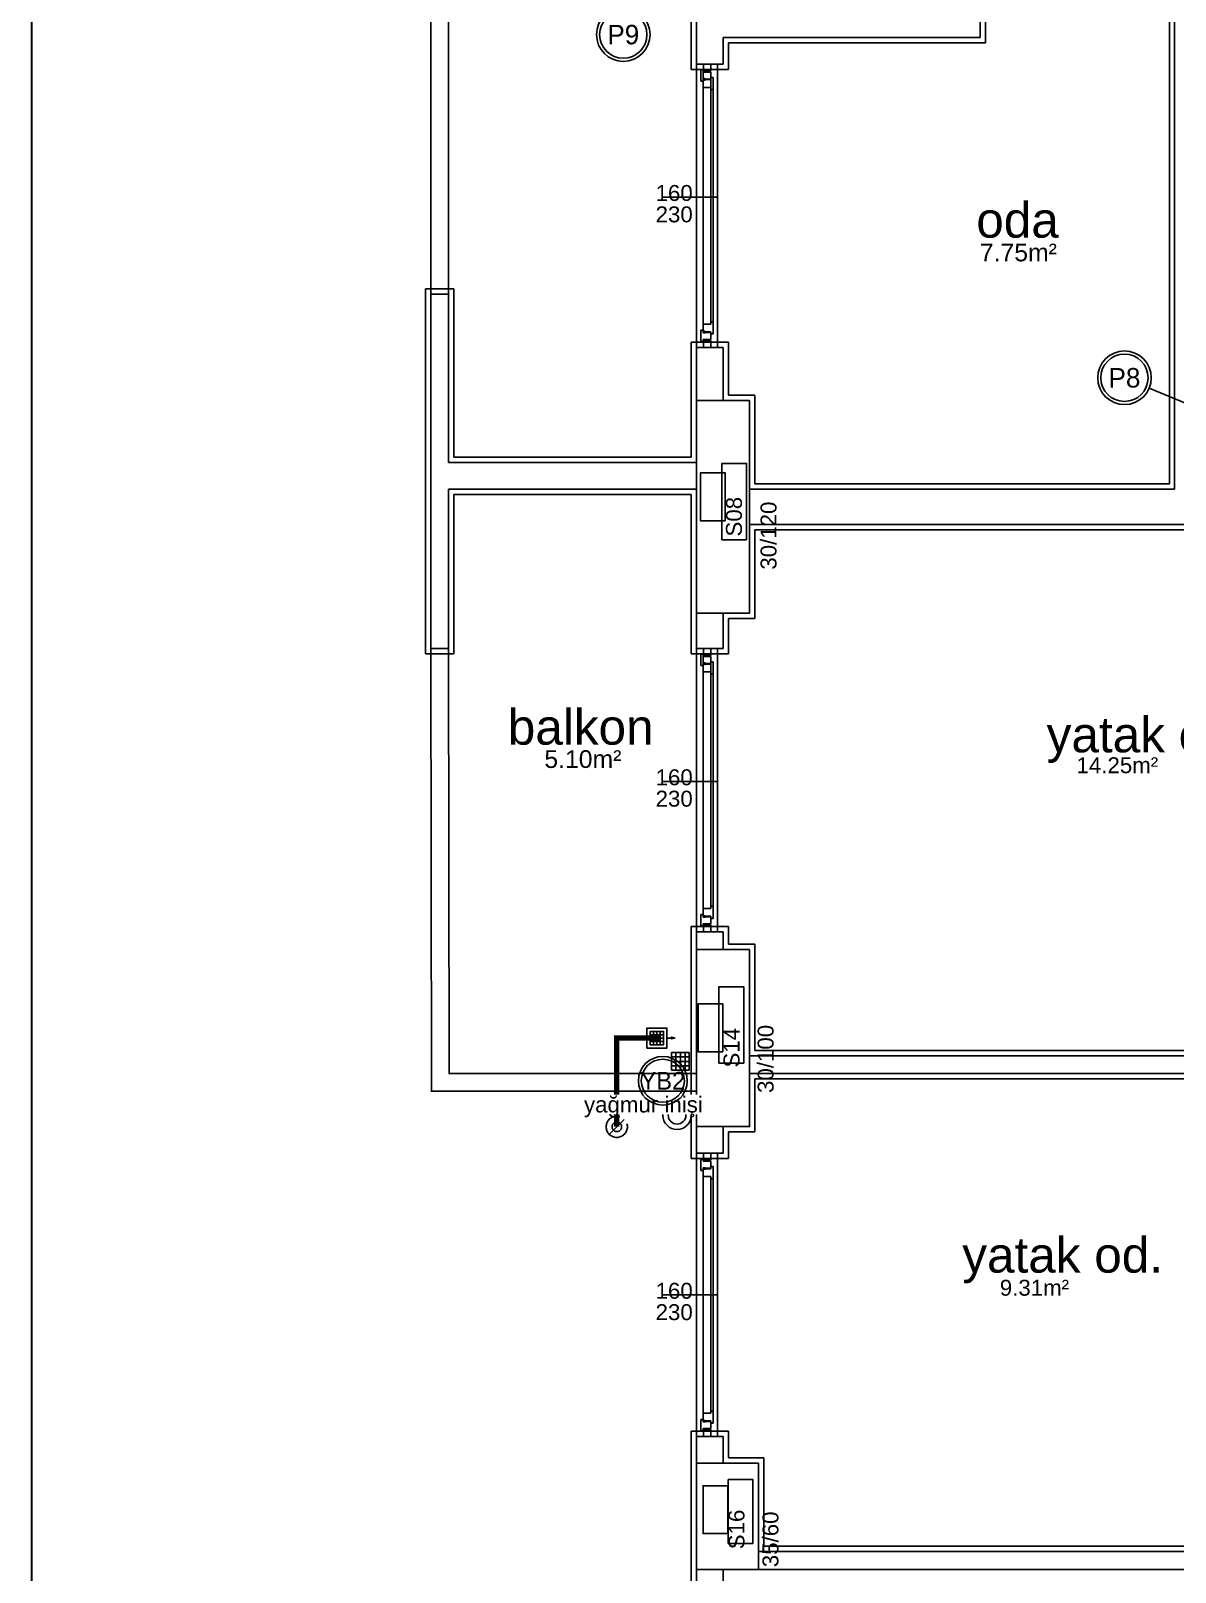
# Model space of a CAD drawing. Header units: centimetres. Extents: x -3962 to 31822, y -2 to 2802.
# Drawn here: x 10024 to 10671, y 1133 to 2003 of the extents above; entities that cross this region are included whole.
import ezdxf
from ezdxf.enums import TextEntityAlignment as Align

# ---------------------------------------------------------------- set-up
doc = ezdxf.new("R2010")
doc.units = ezdxf.units.CM
doc.linetypes.add('YAGMUR HATTI', pattern=[36, 30, -6])
for name, color, linetype in [('ROTAS-MIMARI', 8, 'CONTINUOUS'), ('ROTAS-MIMARI-KOLON', 8, 'CONTINUOUS'), ('ROTAS-MIMARI-YAZI', 8, 'CONTINUOUS'), ('ROTAS-PAFTA', 7, 'CONTINUOUS'), ('ROTAS-PISSU-KOLONNO', 211, 'CONTINUOUS'), ('ROTAS-TEFRIS', 15, 'CONTINUOUS'), ('ROTAS-YAGMUR-BORUSU', 3, 'YAGMUR HATTI')]:
    doc.layers.add(name, color=color, linetype=linetype)
doc.styles.add('ROTAS', font='arial.ttf')

# ---------------------------------------------------------------- blocks, each defined once
blk = doc.blocks.new('ROTAS-SUZGEC')
h = blk.add_hatch(color=256)
h.dxf.hatch_style = 1
h.paths.add_polyline_path([(5, 0), (3.71, 0.32), (3.71, -0.32)])
for p, q in [((-3.82, 1.18), (0.88, 1.18)), ((-2.65, -2.35), (-2.65, 2.35)), ((-1.47, -2.35), (-1.47, 2.35)), ((-0.29, -2.35), (-0.29, 2.35)), ((-3.82, 0), (0.88, 0)), ((-3.82, -1.18), (0.88, -1.18)), ((2.06, 0), (5, 0))]:
    blk.add_line(p, q)
for points in [[(-5, -3.53), (2.06, -3.53), (2.06, 3.53), (-5, 3.53)], [(-3.82, -2.35), (0.88, -2.35), (0.88, 2.35), (-3.82, 2.35)], [(5, 0), (3.71, 0.32), (3.71, -0.32)]]:
    blk.add_lwpolyline(points, close=True)
for tag, p in [('PSCP_001', (-1.25, 0.75)), ('PS_001', (-0.62, -0.5))]:
    blk.add_attdef(tag, p, '', height=1)
blk = doc.blocks.new('ROTAS-KOLON-NO-YAGMUR')
for radius in [27.5, 24.3]:
    blk.add_circle((0, 0), radius)
blk.add_attdef('K', text='', height=20).set_placement((0, 0), align=Align.MIDDLE_CENTER)
blk = doc.blocks.new('ROTAS-KOLON-NO-PIS-SU')
for radius in [27.5, 24.3]:
    blk.add_circle((0, 0), radius)
blk.add_attdef('K', text='', height=20).set_placement((0, 0), align=Align.MIDDLE_CENTER)

msp = doc.modelspace()

# ---------------------------------------------------------------- linework, layer by layer
at = {"layer": 'ROTAS-MIMARI'}
for p, q in [((10560.6, 1999.24), (10560.6, 2119.24)), ((10563.6, 1996.24), (10563.6, 2116.24)), ((10397.41, 2037.24), (10397.41, 1981.24)), ((10400.41, 1984.24), (10400.41, 2034.24)), ((10667.41, 2022.24), (10667.41, 1747.24)), ((10670.41, 1744.24), (10670.41, 2019.24)), ((10415.41, 1984.24), (10415.41, 1999.24)), ((10415.41, 1999.24), (10560.6, 1999.24)), ((10418.41, 1981.24), (10418.41, 1996.24)), ((10418.41, 1996.24), (10563.6, 1996.24)), ((10397.41, 1981.24), (10418.41, 1981.24)), ((10400.41, 1984.24), (10415.41, 1984.24)), ((10400.41, 1824.24), (10400.41, 1984.24)), ((10402.82, 1980.94), (10404.22, 1980.94)), ((10402.82, 1974.54), (10402.82, 1980.94)), ((10404.22, 1980.94), (10404.22, 1837.44)), ((10404.22, 1979.74), (10404.22, 1980.94)), ((10404.22, 1979.74), (10408.42, 1979.74)), ((10404.22, 1976.04), (10405.22, 1976.04)), ((10404.22, 1974.54), (10404.22, 1976.04)), ((10404.42, 1980.24), (10404.42, 1984.24)), ((10408.42, 1980.24), (10404.42, 1980.24)), ((10405.22, 1975.74), (10405.22, 1976.04)), ((10408.42, 1984.24), (10408.42, 1980.24)), ((10408.42, 1979.74), (10408.42, 1838.64)), ((10408.42, 1975.74), (10408.42, 1979.74)), ((10408.42, 1976.64), (10408.42, 1975.44)), ((10408.42, 1976.64), (10409.82, 1976.64)), ((10409.82, 1838.64), (10409.82, 1976.64)), ((10409.82, 1969.84), (10409.82, 1976.64)), ((10412.22, 1824.24), (10412.22, 1984.24)), ((10402.82, 1974.54), (10404.22, 1974.54)), ((10404.22, 1975.44), (10404.22, 1971.04)), ((10404.22, 1975.44), (10404.72, 1975.44)), ((10404.22, 1971.04), (10408.42, 1971.04)), ((10404.72, 1975.14), (10404.72, 1975.44)), ((10404.72, 1975.14), (10405.22, 1975.14)), ((10405.22, 1975.74), (10408.42, 1975.74)), ((10405.22, 1975.14), (10405.22, 1975.44)), ((10405.22, 1975.44), (10408.42, 1975.44)), ((10408.42, 1969.84), (10408.42, 1971.04)), ((10408.42, 1969.84), (10409.82, 1969.84)), ((10380.78, 1909.15), (10412.22, 1909.16)), ((10263.41, 1857.24), (10247.41, 1857.24)), ((10247.41, 1651.24), (10247.41, 1857.24)), ((10260.41, 1854.24), (10250.41, 1854.24)), ((10250.41, 1654.24), (10250.41, 1854.24)), ((10260.41, 1759.24), (10260.41, 1854.24)), ((10263.41, 1762.24), (10263.41, 1857.24)), ((10404.22, 1837.44), (10408.42, 1837.44)), ((10404.22, 1833.04), (10404.22, 1837.44)), ((10408.42, 1838.64), (10408.42, 1837.44)), ((10408.42, 1838.64), (10409.82, 1838.64)), ((10409.82, 1838.64), (10409.82, 1831.84)), ((10402.82, 1833.94), (10402.82, 1827.54)), ((10402.82, 1833.94), (10404.22, 1833.94)), ((10404.22, 1833.94), (10404.22, 1832.44)), ((10404.22, 1833.04), (10404.72, 1833.04)), ((10404.22, 1832.44), (10405.22, 1832.44)), ((10404.22, 1828.74), (10404.22, 1827.54)), ((10404.22, 1828.74), (10408.42, 1828.74)), ((10404.42, 1828.24), (10404.42, 1824.24)), ((10408.42, 1828.24), (10404.42, 1828.24)), ((10404.72, 1833.34), (10405.22, 1833.34)), ((10404.72, 1833.34), (10404.72, 1833.04)), ((10405.22, 1833.34), (10405.22, 1833.04)), ((10405.22, 1833.04), (10408.42, 1833.04)), ((10405.22, 1832.74), (10405.22, 1832.44)), ((10405.22, 1832.74), (10408.42, 1832.74)), ((10408.42, 1831.84), (10408.42, 1833.04)), ((10408.42, 1832.74), (10408.42, 1828.74)), ((10408.42, 1831.84), (10409.82, 1831.84)), ((10408.42, 1824.24), (10408.42, 1828.24)), ((10418.41, 1827.24), (10397.41, 1827.24)), ((10397.41, 1827.24), (10397.41, 1762.24)), ((10400.41, 1794.24), (10400.41, 1824.24)), ((10400.41, 1824.24), (10415.41, 1824.24)), ((10402.82, 1827.54), (10404.22, 1827.54)), ((10415.41, 1794.24), (10415.41, 1824.24)), ((10418.41, 1797.24), (10418.41, 1827.24)), ((10433.41, 1797.24), (10418.41, 1797.24)), ((10433.41, 1747.24), (10433.41, 1797.24)), ((10400.41, 1759.24), (10260.41, 1759.24)), ((10397.41, 1762.24), (10263.41, 1762.24)), ((10400.41, 1744.24), (10260.41, 1744.24)), ((10260.41, 1654.24), (10260.41, 1744.24)), ((10263.41, 1741.24), (10397.41, 1741.24)), ((10263.41, 1651.24), (10263.41, 1741.24)), ((10397.41, 1741.24), (10397.41, 1674.24)), ((10430.41, 1744.24), (10670.41, 1744.24)), ((10667.41, 1747.24), (10433.41, 1747.24)), ((10430.41, 1724.24), (10825.41, 1724.24)), ((10433.41, 1671.24), (10433.41, 1721.24)), ((10433.41, 1721.24), (10822.41, 1721.24)), ((10397.41, 1674.24), (10397.41, 1651.24)), ((10400.41, 1654.24), (10400.41, 1674.24)), ((10415.41, 1654.24), (10415.41, 1674.24)), ((10418.41, 1651.24), (10418.41, 1671.24)), ((10418.41, 1671.24), (10433.41, 1671.24)), ((10260.41, 1654.24), (10250.41, 1654.24)), ((10400.41, 1654.24), (10415.41, 1654.24)), ((10400.41, 1494.24), (10400.41, 1654.24)), ((10404.42, 1650.24), (10404.42, 1654.24)), ((10408.42, 1654.24), (10408.42, 1650.24)), ((10412.22, 1494.24), (10412.22, 1654.24)), ((10247.41, 1651.24), (10263.41, 1651.24)), ((10397.41, 1651.24), (10418.41, 1651.24)), ((10402.82, 1650.94), (10404.22, 1650.94)), ((10402.82, 1644.54), (10402.82, 1650.94)), ((10404.22, 1650.94), (10404.22, 1507.44)), ((10404.22, 1649.74), (10404.22, 1650.94)), ((10404.22, 1649.74), (10408.42, 1649.74)), ((10404.22, 1646.04), (10405.22, 1646.04)), ((10404.22, 1644.54), (10404.22, 1646.04)), ((10404.22, 1645.44), (10404.22, 1641.04)), ((10404.22, 1645.44), (10404.72, 1645.44)), ((10408.42, 1650.24), (10404.42, 1650.24)), ((10404.72, 1645.14), (10404.72, 1645.44)), ((10404.72, 1645.14), (10405.22, 1645.14)), ((10405.22, 1645.74), (10405.22, 1646.04)), ((10405.22, 1645.74), (10408.42, 1645.74)), ((10405.22, 1645.14), (10405.22, 1645.44)), ((10405.22, 1645.44), (10408.42, 1645.44)), ((10408.42, 1649.74), (10408.42, 1508.64)), ((10408.42, 1645.74), (10408.42, 1649.74)), ((10408.42, 1646.64), (10408.42, 1645.44)), ((10408.42, 1646.64), (10409.82, 1646.64)), ((10409.82, 1508.64), (10409.82, 1646.64)), ((10409.82, 1639.84), (10409.82, 1646.64)), ((10402.82, 1644.54), (10404.22, 1644.54)), ((10404.22, 1641.04), (10408.42, 1641.04)), ((10408.42, 1639.84), (10408.42, 1641.04)), ((10408.42, 1639.84), (10409.82, 1639.84)), ((10380.78, 1579.19), (10412.22, 1579.19)), ((10404.22, 1507.44), (10408.42, 1507.44)), ((10404.22, 1503.04), (10404.22, 1507.44)), ((10408.42, 1508.64), (10408.42, 1507.44)), ((10408.42, 1508.64), (10409.82, 1508.64)), ((10409.82, 1508.64), (10409.82, 1501.84)), ((10418.41, 1497.24), (10397.41, 1497.24)), ((10397.41, 1497.24), (10397.41, 1484.24)), ((10402.82, 1503.94), (10402.82, 1497.54)), ((10402.82, 1503.94), (10404.22, 1503.94)), ((10402.82, 1497.54), (10404.22, 1497.54)), ((10404.22, 1503.94), (10404.22, 1502.44)), ((10404.22, 1503.04), (10404.72, 1503.04)), ((10404.22, 1502.44), (10405.22, 1502.44)), ((10404.22, 1498.74), (10404.22, 1497.54)), ((10404.22, 1498.74), (10408.42, 1498.74)), ((10404.42, 1498.24), (10404.42, 1494.24)), ((10408.42, 1498.24), (10404.42, 1498.24)), ((10404.72, 1503.34), (10405.22, 1503.34)), ((10404.72, 1503.34), (10404.72, 1503.04)), ((10405.22, 1503.34), (10405.22, 1503.04)), ((10405.22, 1503.04), (10408.42, 1503.04)), ((10405.22, 1502.74), (10405.22, 1502.44)), ((10405.22, 1502.74), (10408.42, 1502.74)), ((10408.42, 1501.84), (10408.42, 1503.04)), ((10408.42, 1502.74), (10408.42, 1498.74)), ((10408.42, 1501.84), (10409.82, 1501.84)), ((10408.42, 1494.24), (10408.42, 1498.24)), ((10418.41, 1487.24), (10418.41, 1497.24)), ((10400.41, 1484.24), (10400.41, 1494.24)), ((10400.41, 1494.24), (10415.41, 1494.24)), ((10415.41, 1484.24), (10415.41, 1494.24)), ((10397.41, 1484.24), (10397.41, 1414.24)), ((10433.41, 1487.24), (10418.41, 1487.24)), ((10433.41, 1427.24), (10433.41, 1487.24)), ((10396.26, 1426.1), (10386.26, 1426.1)), ((10386.26, 1426.1), (10386.26, 1416.1)), ((10386.26, 1423.63), (10396.26, 1423.63)), ((10386.26, 1421.1), (10396.26, 1421.1)), ((10388.73, 1426.1), (10388.73, 1416.1)), ((10391.34, 1426.1), (10391.34, 1416.1)), ((10393.96, 1426.1), (10393.96, 1416.1)), ((10396.26, 1416.1), (10396.26, 1426.1)), ((10430.41, 1424.24), (10790.16, 1424.24)), ((10793.16, 1427.24), (10433.41, 1427.24)), ((10386.26, 1418.57), (10396.26, 1418.57)), ((10386.26, 1416.1), (10396.26, 1416.1)), ((10397.41, 1414.24), (10397.41, 1366.24)), ((10430.41, 1414.24), (10760.41, 1414.24)), ((10433.41, 1411.24), (10757.41, 1411.24)), ((10433.41, 1411.24), (10433.41, 1381.24)), ((10400.41, 1369.24), (10400.41, 1384.24)), ((10415.41, 1369.24), (10415.41, 1384.24)), ((10418.41, 1366.24), (10418.41, 1381.24)), ((10433.41, 1381.24), (10418.41, 1381.24)), ((10415.41, 1369.24), (10400.41, 1369.24)), ((10400.41, 1209.24), (10400.41, 1369.24)), ((10404.42, 1365.24), (10404.42, 1369.24)), ((10408.42, 1369.24), (10408.42, 1365.24)), ((10412.22, 1209.24), (10412.22, 1369.24)), ((10397.41, 1366.24), (10418.41, 1366.24)), ((10402.82, 1359.54), (10402.82, 1365.94)), ((10402.82, 1365.94), (10404.22, 1365.94)), ((10402.82, 1359.54), (10404.22, 1359.54)), ((10404.22, 1364.74), (10404.22, 1365.94)), ((10404.22, 1364.74), (10408.42, 1364.74)), ((10404.22, 1359.54), (10404.22, 1361.04)), ((10404.22, 1361.04), (10405.22, 1361.04)), ((10404.22, 1360.44), (10404.72, 1360.44)), ((10404.22, 1360.44), (10404.22, 1356.04)), ((10408.42, 1365.24), (10404.42, 1365.24)), ((10404.72, 1360.14), (10404.72, 1360.44)), ((10404.72, 1360.14), (10405.22, 1360.14)), ((10405.22, 1360.74), (10405.22, 1361.04)), ((10405.22, 1360.74), (10408.42, 1360.74)), ((10405.22, 1360.44), (10408.42, 1360.44)), ((10405.22, 1360.14), (10405.22, 1360.44)), ((10408.42, 1360.74), (10408.42, 1364.74)), ((10408.42, 1361.64), (10409.82, 1361.64)), ((10408.42, 1361.64), (10408.42, 1360.44)), ((10409.82, 1354.84), (10409.82, 1361.64)), ((10404.22, 1356.04), (10404.22, 1222.44)), ((10404.22, 1356.04), (10408.42, 1356.04)), ((10408.42, 1354.84), (10408.42, 1356.04)), ((10408.42, 1354.84), (10408.42, 1223.64)), ((10408.42, 1354.84), (10409.82, 1354.84)), ((10409.82, 1223.64), (10409.82, 1354.84)), ((10380.78, 1289.24), (10412.22, 1289.24)), ((10402.82, 1218.94), (10402.82, 1212.54)), ((10402.82, 1218.94), (10404.22, 1218.94)), ((10404.22, 1222.44), (10408.42, 1222.44)), ((10404.22, 1218.04), (10404.22, 1222.44)), ((10404.22, 1218.94), (10404.22, 1217.44)), ((10408.42, 1223.64), (10408.42, 1222.44)), ((10408.42, 1223.64), (10409.82, 1223.64)), ((10409.82, 1223.64), (10409.82, 1216.84)), ((10397.41, 1212.24), (10397.41, 1194.24)), ((10418.41, 1212.24), (10397.41, 1212.24)), ((10402.82, 1212.54), (10404.22, 1212.54)), ((10404.22, 1218.04), (10404.72, 1218.04)), ((10404.22, 1217.44), (10405.22, 1217.44)), ((10404.22, 1213.74), (10404.22, 1212.54)), ((10404.22, 1213.74), (10408.42, 1213.74)), ((10404.42, 1213.24), (10404.42, 1209.24)), ((10408.42, 1213.24), (10404.42, 1213.24)), ((10404.72, 1218.34), (10405.22, 1218.34)), ((10404.72, 1218.34), (10404.72, 1218.04)), ((10405.22, 1218.34), (10405.22, 1218.04)), ((10405.22, 1218.04), (10408.42, 1218.04)), ((10405.22, 1217.74), (10405.22, 1217.44)), ((10405.22, 1217.74), (10408.42, 1217.74)), ((10408.42, 1216.84), (10408.42, 1218.04)), ((10408.42, 1217.74), (10408.42, 1213.74)), ((10408.42, 1216.84), (10409.82, 1216.84)), ((10408.42, 1209.24), (10408.42, 1213.24)), ((10418.41, 1197.24), (10418.41, 1212.24)), ((10400.41, 1194.24), (10400.41, 1209.24)), ((10415.41, 1209.24), (10400.41, 1209.24)), ((10415.41, 1194.24), (10415.41, 1209.24)), ((10397.41, 1194.24), (10397.41, 1134.24)), ((10438.41, 1197.24), (10418.41, 1197.24)), ((10438.41, 1147.24), (10438.41, 1197.24)), ((10435.41, 1144.24), (10760.41, 1144.24)), ((10757.41, 1147.24), (10438.41, 1147.24)), ((10397.41, 1134.24), (10397.41, 1086.24)), ((10400.41, 1089.24), (10400.41, 1134.24)), ((10415.41, 1089.24), (10415.41, 1134.24)), ((10435.41, 1134.24), (10760.41, 1134.24))]:
    msp.add_line(p, q, dxfattribs=at)
for points in [[(10250.41, 2129.24), (10250.41, 1854.24)], [(10260.41, 2119.24), (10260.41, 1854.24)], [(10400.41, 1674.24), (10400.41, 1794.24)], [(10400.41, 1794.24), (10430.41, 1794.24)], [(10430.41, 1794.24), (10430.41, 1674.24)], [(10430.41, 1674.24), (10400.41, 1674.24)], [(10250.41, 1654.24), (10250.7, 1404.24)], [(10260.41, 1654.24), (10260.7, 1414.24)], [(10400.41, 1384.24), (10400.41, 1484.24)], [(10400.41, 1484.24), (10430.41, 1484.24)], [(10430.41, 1484.24), (10430.41, 1384.24)], [(10260.41, 1414.24), (10400.41, 1414.24)], [(10250.41, 1404.24), (10400.41, 1404.24)], [(10430.41, 1384.24), (10400.41, 1384.24)], [(10400.41, 1134.24), (10400.41, 1194.24)], [(10400.41, 1194.24), (10435.41, 1194.24)], [(10435.41, 1194.24), (10435.41, 1134.24)], [(10435.41, 1134.24), (10400.41, 1134.24)]]:
    msp.add_lwpolyline(points, dxfattribs=at)
for radius in [8, 5]:
    msp.add_circle((10389.41, 1390.63), radius, dxfattribs=at)
at = {"layer": 'ROTAS-MIMARI-KOLON'}
for points in [[(10430.41, 1794.24), (10400.41, 1794.24), (10400.41, 1674.24), (10430.41, 1674.24), (10430.41, 1794.24)], [(10428.71, 1715.63), (10428.71, 1758.75), (10414.74, 1758.75), (10414.74, 1715.63), (10428.71, 1715.63)], [(10416.59, 1726.33), (10416.59, 1753.35), (10402.63, 1753.35), (10402.63, 1726.33), (10416.59, 1726.33)], [(10430.41, 1484.24), (10400.41, 1484.24), (10400.41, 1384.24), (10430.41, 1384.24), (10430.41, 1484.24)], [(10427.07, 1420.14), (10427.07, 1463.25), (10413.1, 1463.25), (10413.1, 1420.14), (10427.07, 1420.14)], [(10415.25, 1426.46), (10415.25, 1453.48), (10401.29, 1453.48), (10401.29, 1426.46), (10415.25, 1426.46)], [(10435.41, 1194.24), (10400.41, 1194.24), (10400.41, 1134.24), (10435.41, 1134.24), (10435.41, 1194.24)], [(10432.26, 1148.84), (10432.26, 1184.96), (10418.29, 1184.96), (10418.29, 1148.84), (10432.26, 1148.84)], [(10418.04, 1154.42), (10418.04, 1181.45), (10404.08, 1181.45), (10404.08, 1154.42), (10418.04, 1154.42)]]:
    msp.add_lwpolyline(points, dxfattribs=at)
at = {"layer": 'ROTAS-PAFTA', "const_width": 1}
msp.add_lwpolyline([(10025, 25), (12475, 25), (12475, 2775), (10025, 2775)], close=True, dxfattribs=at)
at = {"layer": 'ROTAS-PISSU-KOLONNO'}
msp.add_line((10689.3, 1787.53), (10656.04, 1801.31), dxfattribs=at)
at = {"layer": 'ROTAS-YAGMUR-BORUSU'}
msp.add_line((10351.19, 1379.92), (10359.59, 1388.32), dxfattribs=at)
at = {"layer": 'ROTAS-YAGMUR-BORUSU', "const_width": 3}
msp.add_lwpolyline([(10380.41, 1434.24), (10355.39, 1434.24), (10355.39, 1384.12)], dxfattribs=at)
at = {"layer": 'ROTAS-YAGMUR-BORUSU'}
for radius in [6, 2.7]:
    msp.add_circle((10355.39, 1384.12), radius, dxfattribs=at)

# ---------------------------------------------------------------- block references
at = {"layer": 'ROTAS-TEFRIS'}
ref = msp.add_blockref('ROTAS-KOLON-NO-PIS-SU', (10359.07, 2000.9), dxfattribs=dict(at, xscale=0.55, yscale=0.55))
ref.add_attrib('K', 'P9', dxfattribs={"height": 11}).set_placement((10359.07, 2000.9), align=Align.MIDDLE_CENTER)
ref = msp.add_blockref('ROTAS-KOLON-NO-PIS-SU', (10642.07, 1807.1), dxfattribs=dict(at, xscale=0.55, yscale=0.55))
ref.add_attrib('K', 'P8', dxfattribs={"height": 11}).set_placement((10642.07, 1807.1), align=Align.MIDDLE_CENTER)
at = {"layer": 'ROTAS-TEFRIS', "xscale": 1.6, "yscale": 1.6}
msp.add_blockref('ROTAS-SUZGEC', (10380.41, 1434.24), dxfattribs=at)

# ---------------------------------------------------------------- texts
at = {"layer": 'ROTAS-MIMARI-YAZI', "style": 'ROTAS'}
for s, height, p in [('160', 9, (10387.78, 1911.45)), ('oda', 20, (10581.69, 1896.23)), ('230', 9, (10387.79, 1899.38)), ('7.75m²', 10, (10582.17, 1877.86)), ('balkon', 20, (10335.01, 1609.92)), ('yatak od.', 20, (10654.82, 1605.59)), ('5.10m²', 10, (10336.24, 1591.78)), ('14.25m²', 9, (10638.05, 1588.31)), ('160', 9, (10387.78, 1581.49)), ('230', 9, (10387.79, 1569.42)), ('yatak od.', 20, (10607.17, 1311.79)), ('9.31m²', 9, (10591.23, 1293.26)), ('160', 9, (10387.78, 1291.54)), ('230', 9, (10387.79, 1279.47))]:
    msp.add_text(s, height=height, dxfattribs=at).set_placement(p, align=Align.MIDDLE_CENTER)
for s, p in [('S08', (10421.54, 1728.65)), ('30/120', (10441.07, 1717.96)), ('S14', (10420.19, 1428.78)), ('30/100', (10439.43, 1422.47)), ('S16', (10422.98, 1156.75)), ('35/60', (10442.15, 1151.17))]:
    msp.add_text(s, height=9, rotation=90, dxfattribs=at).set_placement(p, align=Align.MIDDLE_CENTER)

# ---------------------------------------------------------------- next in the draw order: wipeouts: each hides what was drawn before it
msp.add_wipeout([(10404.89, 1391.22), (10335.93, 1391.22), (10335.93, 1402.22), (10404.89, 1402.22)])

# ---------------------------------------------------------------- next in the draw order: block references
at = {"layer": 'ROTAS-TEFRIS'}
ref = msp.add_blockref('ROTAS-KOLON-NO-YAGMUR', (10381.39, 1410.12), dxfattribs=dict(at, xscale=0.5, yscale=0.5))
ref.add_attrib('K', 'YB2', dxfattribs={"height": 10}).set_placement((10381.39, 1410.12), align=Align.MIDDLE_CENTER)

# ---------------------------------------------------------------- next in the draw order: texts
at = {"layer": 'ROTAS-MIMARI-YAZI', "style": 'ROTAS'}
msp.add_text('yağmur inişi', height=9, dxfattribs=at).set_placement((10370.41, 1396.72), align=Align.MIDDLE_CENTER)

doc.saveas('drawing.dxf')
